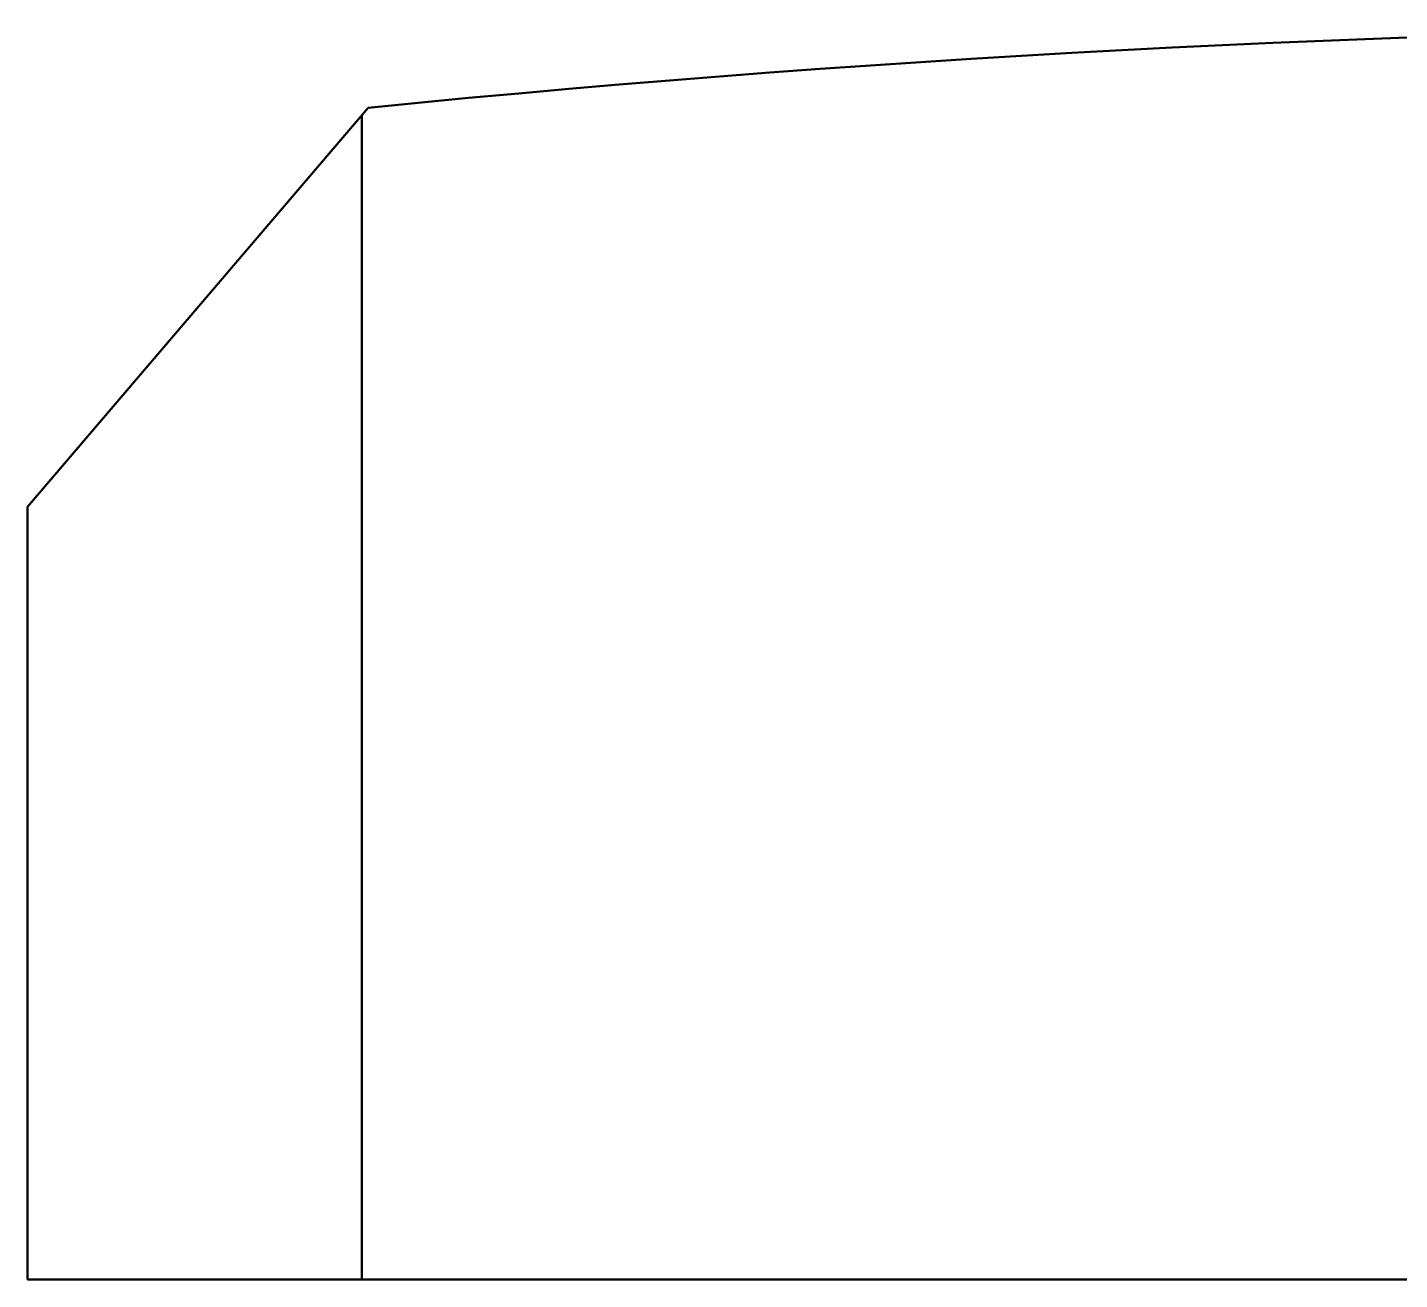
# Model space of a CAD drawing. Header units: millimetres. Extents: x 0 to 1808, y 25 to 605.
# Drawn here: x 0 to 636, y 25 to 605 of the extents above; entities that cross this region are included whole.
import ezdxf

# ---------------------------------------------------------------- set-up
doc = ezdxf.new("R2010")
doc.units = ezdxf.units.MM
doc.layers.add('IV_BEND_DOWN', color=250, linetype='Continuous', lineweight=50)
doc.layers.add('IV_OUTER_PROFILE', color=7, linetype='Continuous', lineweight=50)

msp = doc.modelspace()

# ---------------------------------------------------------------- linework, layer by layer
at = {"layer": 'IV_BEND_DOWN'}
msp.add_line((154.93, 564.18), (154.93, 24.79), dxfattribs=at)
at = {"layer": 'IV_OUTER_PROFILE'}
for p, q in [((157.85, 567.61), (0, 382.79)), ((0, 382.79), (0, 24.79)), ((1807.77, 24.79), (0, 24.79))]:
    msp.add_line(p, q, dxfattribs=at)
msp.add_arc((903.88, -6898.95), 7503.74, 84.294167, 95.705833, dxfattribs=at)

doc.saveas('drawing.dxf')
